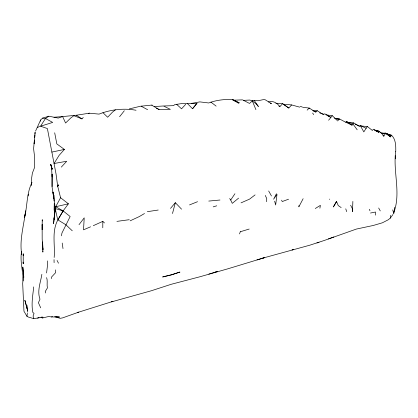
<?xml version="1.0" encoding="UTF-8"?>
<svg xmlns="http://www.w3.org/2000/svg" width="418" height="418" viewBox="0 0 418 418"><rect width="100%" height="100%" fill="white"/><g stroke="black" fill="none" stroke-linecap="round" stroke-linejoin="round"><path stroke-width="0.63" d="M52.057 186.6L52.104 174.149L52.088 187.034L53.807 198.372L53.415 195.237M102.786 227.784L102.807 221.378L93.318 225.668M54.251 203.603L54.215 210.311L54.267 206.027M375.683 215.134L375.516 212.025L370.489 213.028M266.689 201.706L266.715 198.472L265.273 195.431M31.517 185.655L31.585 178.408L32.39 173.078L34.579 167.472L34.37 154.942L33.607 148.803L34.365 140.197M42.902 247.78L43.007 249.729L42.171 239.164L42.155 224.508L42.443 228.27M42.887 250.842L42.866 252.085L42.594 242.544M42.249 220.97L42.26 219.711L42.077 229.681M395.71 151.405C392.81 172.017 401.432 193.492 393.51 213.332M54.962 210.008L53.849 221.629M51.477 278.644L51.524 277.071L55.589 272.708L55.495 269.876M352.865 201.419L352.505 211.66L352.275 208.441L350.624 205.228M27.546 312.105L27.609 310.365L24.892 300.354L27.609 310.365M27.055 308.526L27.201 305.683M23.178 276.664L22.687 283.67L23.962 311.238L26.992 316.342L28.288 317.037L33.832 318.641L42.923 317.184L42.521 317.988L41.027 317.434M34.987 133.864L35.102 132.224L34.161 143.797L34.49 140.103M298.927 205.593L298.839 206.837L303.139 198.696M34.71 137.647L34.908 134.962M54.168 257.483C55.28 244.911 51.461 231.577 57.877 219.878L63.118 210.902L68.4 203.812L60.573 197.73L57.71 186.313L56.017 173.867L47.386 128.535L40.551 126.22L45.489 118.487L48.859 116.209L58.233 118.08L62.632 116.575L76.369 115.222L89.353 113.189L99.05 114.109C110.634 109.542 123.623 107.996 136.038 110.247M28.168 195.964L28.372 194.119M54.706 316.682L60.14 318.328L62.616 317.884L78.657 312.157L77.382 312.56L112.949 301.383L111.637 301.843L151.441 290.724L171.239 284.287L199.773 276.81L227.815 268.821L265.054 257.498L309.78 245.199L324.185 240.502L356.361 229.069L373.284 225.469L382.35 222.81L388.233 219.784L390.292 218.128L390.6 215.38M26.992 316.342L27.353 313.296M394.582 207.318L393.819 213.541L392.706 209.899M53.713 222.627L53.582 223.63L54.977 209.46L54.079 219.325L54.883 212.767L54.951 206.983L54.011 195.284M33.722 286.894C32.855 295.354 31.104 304.032 32.86 312.481L34.051 313.343L33.09 316.065L33.832 318.641M46.565 272.97L47.683 263.967L47.626 260.895M41.868 274.318C40.63 282.416 36.904 291.043 39.992 299.163L38.409 302.721L40.713 307.841M319.89 208.206L320.392 205.353L315.287 208.504M21.584 251.479C19.818 261.229 23.042 271.141 23.236 280.943M61.441 235.815L61.958 233.004L70.156 216.534L63.118 210.902L55.698 206.732L60.573 197.73M25.754 210.975L24.505 217.559C27.51 205.985 26.444 193.393 32.029 182.415M25.258 213.493C23.418 227.167 19.348 240.852 21.762 254.729M25.503 212.245L25.744 211.001M172.498 213.53L175.33 202.683L181.569 209.178M57.585 219.157L55.197 208.525L55.698 206.732L68.4 203.812M239.519 233.923L240.293 231.76M35.54 131.137L40.614 119.987L42.584 118.116L48.859 116.209M187.191 103.314L196.951 103.303L192.541 108.753L187.191 103.314L182.096 103.518L174.646 104.667L173.622 105.649L163.475 105.989L170.351 109.37L159.065 109.526L156.348 108.205M391.483 135.181L390.553 136.9L385.485 133.227L391.316 135.547L385.396 133.358L391.483 135.181C395.924 139.434 395.83 145.778 395.757 151.457M392.967 214.481L390.292 218.128M276.434 193.738L273.602 199.25L277.009 194.354L275.645 205.003L274.647 201.183M384.017 133.671L385.25 133.786L385.621 133.086L390.553 136.9M374.868 130.379L378.865 132.323L379.481 131.299L375.536 130.562L379.419 131.409L383.322 135.181L383.839 136.205L385.077 134.084M336.621 201.633L333.365 206.957L336.469 201.34L338.266 205.593L341.177 207.579M58.227 185.487L57.71 186.313L58.682 185.007L57.752 185.279L58.227 185.487L58.682 185.007M372.454 130.51L367.307 126.492L363.822 131.9L360.196 125.452L359.616 126.121L355.216 124.177M329.52 199.433L329.75 199.072M238.579 198.142L232.277 203.357L230.71 200.018L234.932 193.733M352.019 125.181L346.496 121.471L345.743 122.208L352.019 125.181L353.685 122.887L359.402 126.414M372.772 130.014L373.326 129.193L378.865 132.323M79.012 224.691L84.211 217.856L83.527 229.827L90.57 226.802M328.637 120.222L332.284 115.676L336.96 120.248M119.59 116.732L124.318 110.749M232.941 100.226L232.324 99.359L239.159 102.791L238.72 103.345L232.324 99.359C224.346 99.275 216.21 100.095 208.713 102.969L199.841 101.887L191.094 103.471M192.541 108.753L196.951 103.303M170.518 208.399L175.33 202.683M337.525 120.974L339.505 118.958L345.712 122.244M307.141 110.153L309.221 108.058L315.752 112.144L317.288 110.728L323.49 114.736M283.723 104.531L288.848 108.053L291.623 104.934L299.675 107.144M54.685 132.793L56.827 143.891L64.403 149.44L59.053 155.444L54.068 163.506L66.708 161.264L61.31 167.111M53.995 117.239L62.632 116.575L65.574 123.023L70.851 117.902L73.871 115.681L81.975 118.895L83.255 117.463M278.816 105.994L279.893 106.611L282.756 103.528L275.849 103.288M185.723 104.286L181.537 108.826L176.673 104.354M243.657 100.362L249.65 100.054L252.644 100.78L254.217 100.409L258.408 106.543L256.453 104.129L252.305 100.895L249.499 103.429L242.576 99.855M115.41 109.798L112.505 112.118L107.656 117.233L102.985 112.724M255.095 194.887L249.556 199.12L241.034 202.861M37.354 127.751L39.673 126.179M144.487 213.52L139.283 216.587L130.102 220.845M328.073 116.141L330.873 117.322L324.77 113.816L323.945 114.271L319.718 112.891M37.599 318.129L39.057 317.492M140.626 106.229L152.121 105.043M189.521 204.914L197.547 201.695M288.545 199.214L282.239 201.539L281.607 200.154M333.83 236.969L328.402 238.939M316.948 242.952L318.976 242.273M42.521 317.988L48.681 316.494L51.518 316.938L52.511 316.625M40.551 126.22L52.684 122.432L45.489 118.487L42.584 118.116M215.186 272.16L217.308 271.501L208.843 274.109M240.293 231.76L249.18 229.048M257.002 259.918L264.751 257.556L262.332 258.293M213.196 206.868L216.717 205.808M292.166 249.891L293.661 249.462L292.109 249.901M300.171 106.721L300.887 106.522L302.512 107.144M129.329 108.899L140.035 106.339M51.889 152.074L64.403 149.44M88.438 113.356L89.353 113.189M147.34 211.675L158.223 210.029M116.92 221.373L129.23 219.706M208.77 201.074L219.957 200.018M268.382 102.002C273.032 100.299 277.16 103.053 279.893 106.611M154.341 106.543L163.114 106M233.589 100.2L242.032 99.876M382.068 133.201L385.621 133.086M51.518 316.938L59.555 317.043L55.923 316.604M312.816 110.645L317.288 110.728M41.189 317.11L42.923 317.184M335.597 118.796L339.505 118.958M360.692 125.938L367.323 126.534M254.217 100.409L257.995 100.748L263.209 99.656L265.064 99.703L271.517 103.601L270.247 103.356M283.211 104.176L291.623 104.934M337.305 119.025L339.108 119.193L334.363 118.085M346.987 122.187L353.685 122.887M303.055 107.353L309.221 108.058L309.571 108.612M325.972 114.882L332.284 115.676M314.744 111.627L316.024 111.862L313.547 111.162M380.176 132.532L385.25 133.786M374.293 129.883L379.419 131.409M55.197 208.525L63.118 210.902L57.877 219.878L65.798 224.712L72.272 230.788M346.532 121.758L352.907 123.859L357.191 129.805M234.07 100.691L239.159 102.791M360.196 125.452L366.116 128.279M141.028 106.13L147.627 109.704M151.76 105.19L159.065 109.526M76.369 115.222L81.975 118.895M282.578 103.648L288.848 108.053M210.897 102.081L216.127 106.13M382.851 135.406L383.839 136.205M102.807 221.378L104.49 222.946M229.649 198.545L230.71 200.018M312.622 113.053L313.688 114.595M268.664 190.974L271.454 195.979M378.671 208.002L380.27 210.918M57.073 260.461L58.494 263.215M369.329 209.277L369.982 210.771M252.305 100.895L255.905 109.641M345.759 208.833L346.679 211.654M52.098 169.212L50.74 164.415L51.613 167.346M50.74 164.415L52.041 168.982M51.78 167.952L52.114 169.165M52.067 168.914L51.498 166.369L52.083 176.845M46.612 277.615C47.84 280.974 46.628 284.522 47.438 287.913L45.269 291.471L45.468 292.992M63.003 248.59L62.204 243.051M53.023 192.102L53.258 193.983M42.417 229.001L42.26 227.721L42.396 228.949M53.008 192.123L54.016 201.001M395.235 155.658L395.438 158.803M23.147 262.18L23.23 263.638L23.215 253.763L23.22 255.717M42.589 241.923L42.835 246.479M40.614 119.987L40.64 121.215M54.032 259.609L54.1 262.666M23.225 262.227L23.225 263.528M179.86 272.081L171.599 274.793L162.623 276.962L171.626 274.772L179.86 272.081M23.56 273.638L22.807 267.008L23.789 277.369L23.56 273.638"/></g></svg>
